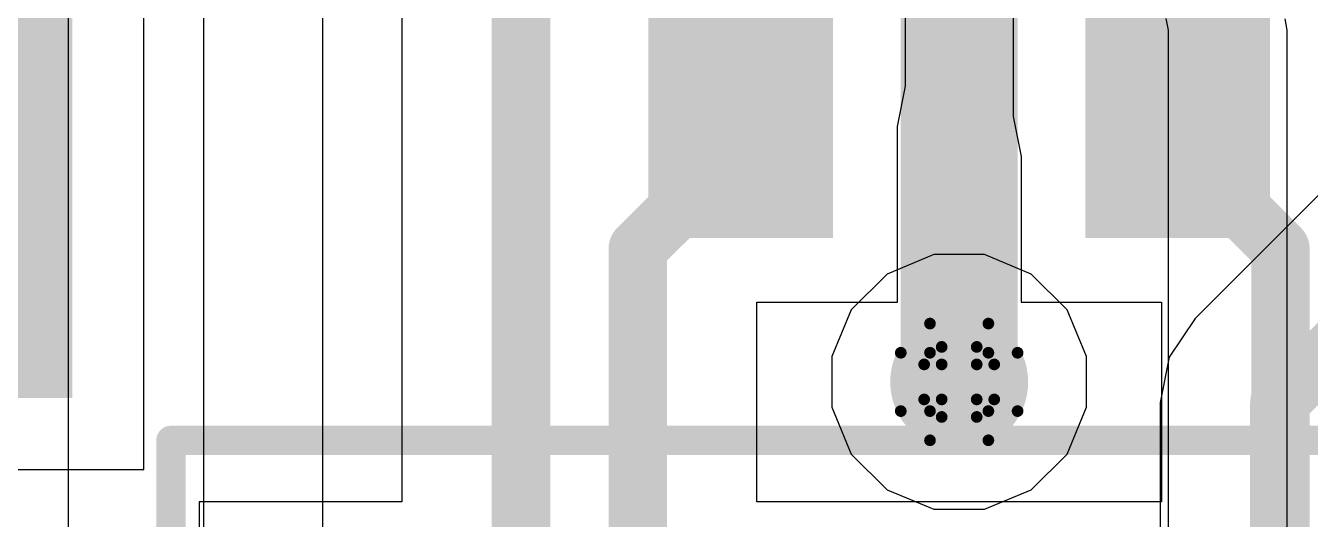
# Model space of a CAD drawing. Header units: inches. Extents: x 0 to 198, y 0 to 199.
# Drawn here: x 3.1951 to 3.4151, y 3.6365 to 3.7211 of the extents above; entities that cross this region are included whole.
import ezdxf

# ---------------------------------------------------------------- set-up
doc = ezdxf.new("R2010")
doc.units = ezdxf.units.IN
doc.header["$MEASUREMENT"] = 0
for name, color, linetype in [('Bottom Layer', 5, 'Continuous'), ('Drill Drawing', 1, 'Continuous'), ('Layer 1', 16, 'Continuous'), ('Layer 2', 76, 'Continuous'), ('Top Layer', 1, 'Continuous'), ('Top Overlay', 2, 'Continuous'), ('Top Paste', 8, 'Continuous'), ('Top Solder', 216, 'Continuous'), ('Via Holes', 16, 'Continuous')]:
    doc.layers.add(name, color=color, linetype=linetype)

# ---------------------------------------------------------------- blocks, each defined once
blk = doc.blocks.new('SOT_23_5_32')
at = {"layer": 'Top Layer'}
for points in [[(-0.07283435, 0.0492126), (-0.02952725, 0.0492126), (-0.02952725, 0.0255906), (-0.07283435, 0.0255906)], [(0.02952765, 0.0492126), (0.07283475, 0.0492126), (0.07283475, 0.0255906), (0.02952765, 0.0255906)], [(-0.07283435, 0.0118106), (-0.02952725, 0.0118106), (-0.02952725, -0.0118114), (-0.07283435, -0.0118114)], [(-0.07283435, -0.0255914), (-0.02952725, -0.0255914), (-0.02952725, -0.0492134), (-0.07283435, -0.0492134)], [(0.02952765, -0.0255914), (0.07283475, -0.0255914), (0.07283475, -0.0492134), (0.02952765, -0.0492134)]]:
    blk.add_hatch(color=1, dxfattribs=at).paths.add_polyline_path(points)
at = {"layer": 'Top Paste'}
for points in [[(-0.07283435, 0.0492126), (-0.02952725, 0.0492126), (-0.02952725, 0.0255906), (-0.07283435, 0.0255906)], [(0.02952765, 0.0492126), (0.07283475, 0.0492126), (0.07283475, 0.0255906), (0.02952765, 0.0255906)], [(-0.07283435, 0.0118106), (-0.02952725, 0.0118106), (-0.02952725, -0.0118114), (-0.07283435, -0.0118114)], [(-0.07283435, -0.0255914), (-0.02952725, -0.0255914), (-0.02952725, -0.0492134), (-0.07283435, -0.0492134)], [(0.02952765, -0.0255914), (0.07283475, -0.0255914), (0.07283475, -0.0492134), (0.02952765, -0.0492134)]]:
    blk.add_hatch(color=8, dxfattribs=at).paths.add_polyline_path(points)
at = {"layer": 'Top Solder'}
for points in [[(-0.07683435, 0.0532126), (-0.02552725, 0.0532126), (-0.02552725, 0.0215906), (-0.07683435, 0.0215906)], [(0.02552765, 0.0532126), (0.07683475, 0.0532126), (0.07683475, 0.0215906), (0.02552765, 0.0215906)], [(-0.07683435, 0.0158106), (-0.02552725, 0.0158106), (-0.02552725, -0.0158114), (-0.07683435, -0.0158114)], [(-0.07683435, -0.0215914), (-0.02552725, -0.0215914), (-0.02552725, -0.0532134), (-0.07683435, -0.0532134)], [(0.02552765, -0.0215914), (0.07683475, -0.0215914), (0.07683475, -0.0532134), (0.02552765, -0.0532134)]]:
    blk.add_hatch(color=216, dxfattribs=at).paths.add_polyline_path(points)
at = {"layer": 'Top Overlay'}
for points in [[(0.0343932, 0.0589996, 0.005, 0.005, 0), (-0.0346068, 0.0589996, 0.005, 0.005, 0)], [(-0.0346068, 0.0550636, 0.005, 0.005, 0), (-0.0346068, 0.0589996, 0.005, 0.005, 0)], [(0.0343932, 0.0550636, 0.005, 0.005, 0), (0.0343932, 0.0589996, 0.005, 0.005, 0)], [(-0.0790008, 0.0369996, 0.005, 0.005, 0), (-0.0840008, 0.0419996, 0.005, 0.005, 0)], [(-0.0840008, 0.0319996, 0.005, 0.005, 0), (-0.0840008, 0.0419996, 0.005, 0.005, 0)], [(-0.0840008, 0.0319996, 0.005, 0.005, 0), (-0.0790008, 0.0369996, 0.005, 0.005, 0)], [(0.0346452, -0.0164564, 0.005, 0.005, 0), (0.0346452, 0.0173236, 0.005, 0.005, 0)], [(-0.0346068, -0.0590004, 0.005, 0.005, 0), (-0.0346068, -0.0550624, 0.005, 0.005, 0)], [(0.0343932, -0.0590004, 0.005, 0.005, 0), (0.0343932, -0.0550624, 0.005, 0.005, 0)], [(0.0343932, -0.0590004, 0.005, 0.005, 0), (-0.0346068, -0.0590004, 0.005, 0.005, 0)]]:
    blk.add_lwpolyline(points, format="xyseb", dxfattribs=at)
for points in [[(-0.0358568, 0.0589996, 0.0025, 0.0025, 1), (-0.0333568, 0.0589996, 0.0025, 0.0025, 1)], [(-0.0358568, 0.0589996, 0.0025, 0.0025, 1), (-0.0333568, 0.0589996, 0.0025, 0.0025, 1)], [(0.0331432, 0.0589996, 0.0025, 0.0025, 1), (0.0356432, 0.0589996, 0.0025, 0.0025, 1)], [(0.0331432, 0.0589996, 0.0025, 0.0025, 1), (0.0356432, 0.0589996, 0.0025, 0.0025, 1)], [(-0.0358568, 0.0550636, 0.0025, 0.0025, 1), (-0.0333568, 0.0550636, 0.0025, 0.0025, 1)], [(0.0331432, 0.0550636, 0.0025, 0.0025, 1), (0.0356432, 0.0550636, 0.0025, 0.0025, 1)], [(-0.0852508, 0.0419996, 0.0025, 0.0025, 1), (-0.0827508, 0.0419996, 0.0025, 0.0025, 1)], [(-0.0852508, 0.0419996, 0.0025, 0.0025, 1), (-0.0827508, 0.0419996, 0.0025, 0.0025, 1)], [(-0.0802508, 0.0369996, 0.0025, 0.0025, 1), (-0.0777508, 0.0369996, 0.0025, 0.0025, 1)], [(-0.0802508, 0.0369996, 0.0025, 0.0025, 1), (-0.0777508, 0.0369996, 0.0025, 0.0025, 1)], [(-0.0852508, 0.0319996, 0.0025, 0.0025, 1), (-0.0827508, 0.0319996, 0.0025, 0.0025, 1)], [(-0.0852508, 0.0319996, 0.0025, 0.0025, 1), (-0.0827508, 0.0319996, 0.0025, 0.0025, 1)], [(0.0333952, 0.0173236, 0.0025, 0.0025, 1), (0.0358952, 0.0173236, 0.0025, 0.0025, 1)], [(0.0333952, -0.0164564, 0.0025, 0.0025, 1), (0.0358952, -0.0164564, 0.0025, 0.0025, 1)], [(-0.0358568, -0.0550624, 0.0025, 0.0025, 1), (-0.0333568, -0.0550624, 0.0025, 0.0025, 1)], [(0.0331432, -0.0550624, 0.0025, 0.0025, 1), (0.0356432, -0.0550624, 0.0025, 0.0025, 1)], [(-0.0358568, -0.0590004, 0.0025, 0.0025, 1), (-0.0333568, -0.0590004, 0.0025, 0.0025, 1)], [(-0.0358568, -0.0590004, 0.0025, 0.0025, 1), (-0.0333568, -0.0590004, 0.0025, 0.0025, 1)], [(0.0331432, -0.0590004, 0.0025, 0.0025, 1), (0.0356432, -0.0590004, 0.0025, 0.0025, 1)], [(0.0331432, -0.0590004, 0.0025, 0.0025, 1), (0.0356432, -0.0590004, 0.0025, 0.0025, 1)]]:
    blk.add_lwpolyline(points, format="xyseb", close=True, dxfattribs=at)
blk = doc.blocks.new('SFH617A_2X009T_42')
at = {"layer": 'Top Layer'}
blk.add_hatch(color=1, dxfattribs=at).paths.add_polyline_path([(0.15767745, 0.08503865), (0.21751995, 0.08503865), (0.21751995, 0.01495995), (0.15767745, 0.01495995)])
at = {"layer": 'Top Paste'}
blk.add_hatch(color=8, dxfattribs=at).paths.add_polyline_path([(0.15767745, 0.08503865), (0.21751995, 0.08503865), (0.21751995, 0.01495995), (0.15767745, 0.01495995)])
at = {"layer": 'Top Solder'}
blk.add_hatch(color=216, dxfattribs=at).paths.add_polyline_path([(0.15492155, 0.08779455), (0.22027585, 0.08779455), (0.22027585, 0.01220405), (0.15492155, 0.01220405)])

msp = doc.modelspace()

# ---------------------------------------------------------------- hatches: boundary and pattern name
at = {"layer": 'Bottom Layer'}
h = msp.add_hatch(color=5, dxfattribs=at)
edge = h.paths.add_edge_path()
edge.add_arc((3.355, 3.6600166), 0.011811, 0, 360)
at = {"layer": 'Layer 1'}
h = msp.add_hatch(color=16, dxfattribs=at)
edge = h.paths.add_edge_path()
edge.add_arc((3.355, 3.6600166), 0.011811, 0, 360)
at = {"layer": 'Layer 2'}
h = msp.add_hatch(color=76, dxfattribs=at)
edge = h.paths.add_edge_path()
edge.add_arc((3.355, 3.6600166), 0.011811, 0, 360)
at = {"layer": 'Top Layer'}
for points in [[(3.3253962, 3.7441531), (3.3092506, 3.7441531), (3.3092506, 3.7107275), (3.3253962, 3.7107275)], [(3.400766, 3.7440895), (3.3846204, 3.7440895), (3.3846204, 3.7055153), (3.400766, 3.7055153)]]:
    msp.add_hatch(color=1, dxfattribs=at).paths.add_polyline_path(points)
h = msp.add_hatch(color=1, dxfattribs=at)
edge = h.paths.add_edge_path()
edge.add_arc((3.355, 3.6600166), 0.011811, 0, 360)
at = {"layer": 'Via Holes'}
h = msp.add_hatch(color=7, dxfattribs=at)
edge = h.paths.add_edge_path()
edge.add_arc((3.355, 3.6600166), 0.0059055, 0, 360)

# ---------------------------------------------------------------- linework, layer by layer
at = {"layer": 'Bottom Layer'}
for p, q in [((3.2024694, 3.4707711), (3.2024694, 3.7709031)), ((3.4299352, 3.7054272), (3.395406, 3.6708981)), ((3.395406, 3.6708981), (3.3909856, 3.6642825)), ((3.3909856, 3.6642825), (3.3894334, 3.6564789)), ((3.3894334, 3.6564789), (3.3894334, 3.5535055))]:
    msp.add_line(p, q, dxfattribs=at)
for points in [[(3.4098252, 3.6564789, 0.01, 0.01, 0), (3.4443546, 3.6910083, 0.01, 0.01, 0)], [(3.4098252, 3.5450589, 0.01, 0.01, 0), (3.4098252, 3.6564789, 0.01, 0.01, 0)]]:
    msp.add_lwpolyline(points, format="xyseb", dxfattribs=at)
msp.add_lwpolyline([(3.4073252, 3.6564789, 0.005, 0.005, 1), (3.4123252, 3.6564789, 0.005, 0.005, 1)], format="xyseb", close=True, dxfattribs=at)
msp.add_lwpolyline([(3.4073252, 3.6564789, 0.005, 0.005, 1), (3.4123252, 3.6564789, 0.005, 0.005, 1)], format="xyseb", close=True, dxfattribs=at)
at = {"layer": 'Drill Drawing'}
for points in [[(3.35, 3.6650166, 0.002, 0.002, 0), (3.35, 3.6700166, 0.002, 0.002, 0)], [(3.35, 3.6700166, 0.002, 0.002, 0), (3.36, 3.6700166, 0.002, 0.002, 0)], [(3.36, 3.6650166, 0.002, 0.002, 0), (3.36, 3.6700166, 0.002, 0.002, 0)], [(3.345, 3.6550166, 0.002, 0.002, 0), (3.345, 3.6650166, 0.002, 0.002, 0)], [(3.345, 3.6650166, 0.002, 0.002, 0), (3.35, 3.6650166, 0.002, 0.002, 0)], [(3.352, 3.6630166, 0.002, 0.002, 0), (3.352, 3.6660166, 0.002, 0.002, 0)], [(3.352, 3.6660166, 0.002, 0.002, 0), (3.358, 3.6660166, 0.002, 0.002, 0)], [(3.358, 3.6630166, 0.002, 0.002, 0), (3.358, 3.6660166, 0.002, 0.002, 0)], [(3.36, 3.6650166, 0.002, 0.002, 0), (3.365, 3.6650166, 0.002, 0.002, 0)], [(3.365, 3.6550166, 0.002, 0.002, 0), (3.365, 3.6650166, 0.002, 0.002, 0)], [(3.349, 3.6570166, 0.002, 0.002, 0), (3.349, 3.6630166, 0.002, 0.002, 0)], [(3.349, 3.6630166, 0.002, 0.002, 0), (3.352, 3.6630166, 0.002, 0.002, 0)], [(3.358, 3.6630166, 0.002, 0.002, 0), (3.361, 3.6630166, 0.002, 0.002, 0)], [(3.361, 3.6570166, 0.002, 0.002, 0), (3.361, 3.6630166, 0.002, 0.002, 0)], [(3.349, 3.6570166, 0.002, 0.002, 0), (3.352, 3.6570166, 0.002, 0.002, 0)], [(3.352, 3.6540166, 0.002, 0.002, 0), (3.352, 3.6570166, 0.002, 0.002, 0)], [(3.358, 3.6570166, 0.002, 0.002, 0), (3.361, 3.6570166, 0.002, 0.002, 0)], [(3.358, 3.6540166, 0.002, 0.002, 0), (3.358, 3.6570166, 0.002, 0.002, 0)], [(3.345, 3.6550166, 0.002, 0.002, 0), (3.35, 3.6550166, 0.002, 0.002, 0)], [(3.35, 3.6500166, 0.002, 0.002, 0), (3.35, 3.6550166, 0.002, 0.002, 0)], [(3.352, 3.6540166, 0.002, 0.002, 0), (3.358, 3.6540166, 0.002, 0.002, 0)], [(3.36, 3.6550166, 0.002, 0.002, 0), (3.365, 3.6550166, 0.002, 0.002, 0)], [(3.36, 3.6500166, 0.002, 0.002, 0), (3.36, 3.6550166, 0.002, 0.002, 0)], [(3.35, 3.6500166, 0.002, 0.002, 0), (3.36, 3.6500166, 0.002, 0.002, 0)]]:
    msp.add_lwpolyline(points, format="xyseb", dxfattribs=at)
for points in [[(3.3495, 3.6700166, 0.001, 0.001, 1), (3.3505, 3.6700166, 0.001, 0.001, 1)], [(3.3495, 3.6700166, 0.001, 0.001, 1), (3.3505, 3.6700166, 0.001, 0.001, 1)], [(3.3595, 3.6700166, 0.001, 0.001, 1), (3.3605, 3.6700166, 0.001, 0.001, 1)], [(3.3595, 3.6700166, 0.001, 0.001, 1), (3.3605, 3.6700166, 0.001, 0.001, 1)], [(3.3445, 3.6650166, 0.001, 0.001, 1), (3.3455, 3.6650166, 0.001, 0.001, 1)], [(3.3445, 3.6650166, 0.001, 0.001, 1), (3.3455, 3.6650166, 0.001, 0.001, 1)], [(3.3495, 3.6650166, 0.001, 0.001, 1), (3.3505, 3.6650166, 0.001, 0.001, 1)], [(3.3495, 3.6650166, 0.001, 0.001, 1), (3.3505, 3.6650166, 0.001, 0.001, 1)], [(3.3515, 3.6660166, 0.001, 0.001, 1), (3.3525, 3.6660166, 0.001, 0.001, 1)], [(3.3515, 3.6660166, 0.001, 0.001, 1), (3.3525, 3.6660166, 0.001, 0.001, 1)], [(3.3575, 3.6660166, 0.001, 0.001, 1), (3.3585, 3.6660166, 0.001, 0.001, 1)], [(3.3575, 3.6660166, 0.001, 0.001, 1), (3.3585, 3.6660166, 0.001, 0.001, 1)], [(3.3595, 3.6650166, 0.001, 0.001, 1), (3.3605, 3.6650166, 0.001, 0.001, 1)], [(3.3595, 3.6650166, 0.001, 0.001, 1), (3.3605, 3.6650166, 0.001, 0.001, 1)], [(3.3645, 3.6650166, 0.001, 0.001, 1), (3.3655, 3.6650166, 0.001, 0.001, 1)], [(3.3645, 3.6650166, 0.001, 0.001, 1), (3.3655, 3.6650166, 0.001, 0.001, 1)], [(3.3485, 3.6630166, 0.001, 0.001, 1), (3.3495, 3.6630166, 0.001, 0.001, 1)], [(3.3485, 3.6630166, 0.001, 0.001, 1), (3.3495, 3.6630166, 0.001, 0.001, 1)], [(3.3515, 3.6630166, 0.001, 0.001, 1), (3.3525, 3.6630166, 0.001, 0.001, 1)], [(3.3515, 3.6630166, 0.001, 0.001, 1), (3.3525, 3.6630166, 0.001, 0.001, 1)], [(3.3575, 3.6630166, 0.001, 0.001, 1), (3.3585, 3.6630166, 0.001, 0.001, 1)], [(3.3575, 3.6630166, 0.001, 0.001, 1), (3.3585, 3.6630166, 0.001, 0.001, 1)], [(3.3605, 3.6630166, 0.001, 0.001, 1), (3.3615, 3.6630166, 0.001, 0.001, 1)], [(3.3605, 3.6630166, 0.001, 0.001, 1), (3.3615, 3.6630166, 0.001, 0.001, 1)], [(3.3485, 3.6570166, 0.001, 0.001, 1), (3.3495, 3.6570166, 0.001, 0.001, 1)], [(3.3485, 3.6570166, 0.001, 0.001, 1), (3.3495, 3.6570166, 0.001, 0.001, 1)], [(3.3515, 3.6570166, 0.001, 0.001, 1), (3.3525, 3.6570166, 0.001, 0.001, 1)], [(3.3515, 3.6570166, 0.001, 0.001, 1), (3.3525, 3.6570166, 0.001, 0.001, 1)], [(3.3575, 3.6570166, 0.001, 0.001, 1), (3.3585, 3.6570166, 0.001, 0.001, 1)], [(3.3575, 3.6570166, 0.001, 0.001, 1), (3.3585, 3.6570166, 0.001, 0.001, 1)], [(3.3605, 3.6570166, 0.001, 0.001, 1), (3.3615, 3.6570166, 0.001, 0.001, 1)], [(3.3605, 3.6570166, 0.001, 0.001, 1), (3.3615, 3.6570166, 0.001, 0.001, 1)], [(3.3445, 3.6550166, 0.001, 0.001, 1), (3.3455, 3.6550166, 0.001, 0.001, 1)], [(3.3445, 3.6550166, 0.001, 0.001, 1), (3.3455, 3.6550166, 0.001, 0.001, 1)], [(3.3495, 3.6550166, 0.001, 0.001, 1), (3.3505, 3.6550166, 0.001, 0.001, 1)], [(3.3495, 3.6550166, 0.001, 0.001, 1), (3.3505, 3.6550166, 0.001, 0.001, 1)], [(3.3515, 3.6540166, 0.001, 0.001, 1), (3.3525, 3.6540166, 0.001, 0.001, 1)], [(3.3515, 3.6540166, 0.001, 0.001, 1), (3.3525, 3.6540166, 0.001, 0.001, 1)], [(3.3575, 3.6540166, 0.001, 0.001, 1), (3.3585, 3.6540166, 0.001, 0.001, 1)], [(3.3575, 3.6540166, 0.001, 0.001, 1), (3.3585, 3.6540166, 0.001, 0.001, 1)], [(3.3595, 3.6550166, 0.001, 0.001, 1), (3.3605, 3.6550166, 0.001, 0.001, 1)], [(3.3595, 3.6550166, 0.001, 0.001, 1), (3.3605, 3.6550166, 0.001, 0.001, 1)], [(3.3645, 3.6550166, 0.001, 0.001, 1), (3.3655, 3.6550166, 0.001, 0.001, 1)], [(3.3645, 3.6550166, 0.001, 0.001, 1), (3.3655, 3.6550166, 0.001, 0.001, 1)], [(3.3495, 3.6500166, 0.001, 0.001, 1), (3.3505, 3.6500166, 0.001, 0.001, 1)], [(3.3495, 3.6500166, 0.001, 0.001, 1), (3.3505, 3.6500166, 0.001, 0.001, 1)], [(3.3595, 3.6500166, 0.001, 0.001, 1), (3.3605, 3.6500166, 0.001, 0.001, 1)], [(3.3595, 3.6500166, 0.001, 0.001, 1), (3.3605, 3.6500166, 0.001, 0.001, 1)]]:
    msp.add_lwpolyline(points, format="xyseb", close=True, dxfattribs=at)
at = {"layer": 'Layer 2'}
for p, q in [((3.2256082, 4.2170615), (3.2256082, 3.4757173)), ((3.246, 3.3935445), (3.246, 4.2170615)), ((3.3904061, 3.7222865), (3.3908056, 3.7202781)), ((3.3908056, 3.7202781), (3.3908056, 3.5702623)), ((3.4111974, 3.7202781), (3.4108056, 3.7222479)), ((3.4111974, 3.5706927), (3.4111974, 3.7202781)), ((3.3506615, 3.6818276), (3.3426451, 3.6785071)), ((3.3593385, 3.6818276), (3.3506615, 3.6818276)), ((3.3673549, 3.6785071), (3.3593385, 3.6818276)), ((3.3426451, 3.6785071), (3.3365095, 3.6723715)), ((3.3734905, 3.6723715), (3.3673549, 3.6785071)), ((3.3365095, 3.6723715), (3.333189, 3.6643551)), ((3.376811, 3.6643551), (3.3734905, 3.6723715)), ((3.333189, 3.6643551), (3.333189, 3.6556781)), ((3.376811, 3.6556781), (3.376811, 3.6643551)), ((3.333189, 3.6556781), (3.3365095, 3.6476617)), ((3.3734905, 3.6476617), (3.376811, 3.6556781)), ((3.3365095, 3.6476617), (3.3426451, 3.6415261)), ((3.3673549, 3.6415261), (3.3734905, 3.6476617)), ((3.3426451, 3.6415261), (3.3506615, 3.6382056)), ((3.3593385, 3.6382056), (3.3673549, 3.6415261)), ((3.3506615, 3.6382056), (3.3593385, 3.6382056))]:
    msp.add_line(p, q, dxfattribs=at)
at = {"layer": 'Top Layer'}
for p, q in [((3.2595684, 3.7693353), (3.2595684, 3.6394819)), ((3.345788, 3.7107275), (3.345788, 3.7441531)), ((3.3642286, 3.7440895), (3.3642286, 3.7055153)), ((3.2153489, 3.6450167), (3.2153489, 3.7348591)), ((3.3444086, 3.7037926), (3.345788, 3.7107275)), ((3.3642286, 3.7055153), (3.3655906, 3.6986679)), ((3.3444086, 3.6736964), (3.3444086, 3.7037926)), ((3.3655906, 3.6986679), (3.3655906, 3.6736964)), ((3.320352, 3.6394799), (3.320352, 3.6736964)), ((3.320352, 3.6736964), (3.3444086, 3.6736964)), ((3.3655906, 3.6736964), (3.3896216, 3.6736964)), ((3.3896216, 3.6736964), (3.3896216, 3.6394719)), ((3.1152703, 3.6450167), (3.2153489, 3.6450167)), ((3.2595684, 3.6394819), (3.2248348, 3.6394819)), ((3.2248348, 3.6394819), (3.2248348, 3.5794819)), ((3.3550848, 3.6394799), (3.320352, 3.6394799)), ((3.3550848, 3.6394719), (3.3550848, 3.6394799)), ((3.3896216, 3.6394719), (3.3550848, 3.6394719))]:
    msp.add_line(p, q, dxfattribs=at)
for points in [[(3.3549998, 3.6600168, 0.02, 0.02, 0), (3.3549998, 3.8127117, 0.02, 0.02, 0)], [(3.2799602, 3.6295289, 0.01, 0.01, 0), (3.2799602, 3.7693353, 0.01, 0.01, 0)], [(3.3175976, 3.7005073, 0.01, 0.01, 0), (3.3175976, 3.7103499, 0.01, 0.01, 0)], [(3.392376, 3.7004993, 0.01, 0.01, 0), (3.392376, 3.7103419, 0.01, 0.01, 0)], [(3.2999602, 3.6828699, 0.01, 0.01, 0), (3.3175976, 3.7005073, 0.01, 0.01, 0)], [(3.392376, 3.7004993, 0.01, 0.01, 0), (3.4100134, 3.6828619, 0.01, 0.01, 0)], [(3.2999602, 3.6297334, 0.01, 0.01, 0), (3.2999602, 3.6828699, 0.01, 0.01, 0)], [(3.4100134, 3.6297254, 0.01, 0.01, 0), (3.4100134, 3.6828619, 0.01, 0.01, 0)], [(3.3549998, 3.6600168, 0.02, 0.02, 0), (3.355, 3.6600166, 0.02, 0.02, 0)]]:
    msp.add_lwpolyline(points, format="xyseb", dxfattribs=at)
for points in [[(3.3150976, 3.7103499, 0.005, 0.005, 1), (3.3200976, 3.7103499, 0.005, 0.005, 1)], [(3.389876, 3.7103419, 0.005, 0.005, 1), (3.394876, 3.7103419, 0.005, 0.005, 1)], [(3.3150976, 3.7005073, 0.005, 0.005, 1), (3.3200976, 3.7005073, 0.005, 0.005, 1)], [(3.3150976, 3.7005073, 0.005, 0.005, 1), (3.3200976, 3.7005073, 0.005, 0.005, 1)], [(3.389876, 3.7004993, 0.005, 0.005, 1), (3.394876, 3.7004993, 0.005, 0.005, 1)], [(3.389876, 3.7004993, 0.005, 0.005, 1), (3.394876, 3.7004993, 0.005, 0.005, 1)], [(3.2974602, 3.6828699, 0.005, 0.005, 1), (3.3024602, 3.6828699, 0.005, 0.005, 1)], [(3.2974602, 3.6828699, 0.005, 0.005, 1), (3.3024602, 3.6828699, 0.005, 0.005, 1)], [(3.4075134, 3.6828619, 0.005, 0.005, 1), (3.4125134, 3.6828619, 0.005, 0.005, 1)], [(3.4075134, 3.6828619, 0.005, 0.005, 1), (3.4125134, 3.6828619, 0.005, 0.005, 1)], [(3.3499998, 3.6600168, 0.01, 0.01, 1), (3.3599998, 3.6600168, 0.01, 0.01, 1)], [(3.3499998, 3.6600168, 0.01, 0.01, 1), (3.3599998, 3.6600168, 0.01, 0.01, 1)], [(3.35, 3.6600166, 0.01, 0.01, 1), (3.36, 3.6600166, 0.01, 0.01, 1)]]:
    msp.add_lwpolyline(points, format="xyseb", close=True, dxfattribs=at)
at = {"layer": 'Top Overlay'}
for points in [[(3.22, 3.4, 0.005, 0.005, 0), (3.22, 3.65, 0.005, 0.005, 0)], [(3.22, 3.65, 0.005, 0.005, 0), (3.5154036, 3.65, 0.005, 0.005, 0)]]:
    msp.add_lwpolyline(points, format="xyseb", dxfattribs=at)
msp.add_lwpolyline([(3.21875, 3.65, 0.0025, 0.0025, 1), (3.22125, 3.65, 0.0025, 0.0025, 1)], format="xyseb", close=True, dxfattribs=at)
msp.add_lwpolyline([(3.21875, 3.65, 0.0025, 0.0025, 1), (3.22125, 3.65, 0.0025, 0.0025, 1)], format="xyseb", close=True, dxfattribs=at)

# ---------------------------------------------------------------- block references
at = {"rotation": 270}
for name, p in [('SFH617A_2X009T_42', (3.1153103, 3.8775366)), ('SOT_23_5_32', (3.355, 3.7615311))]:
    msp.add_blockref(name, p, dxfattribs=at)

doc.saveas('drawing.dxf')
